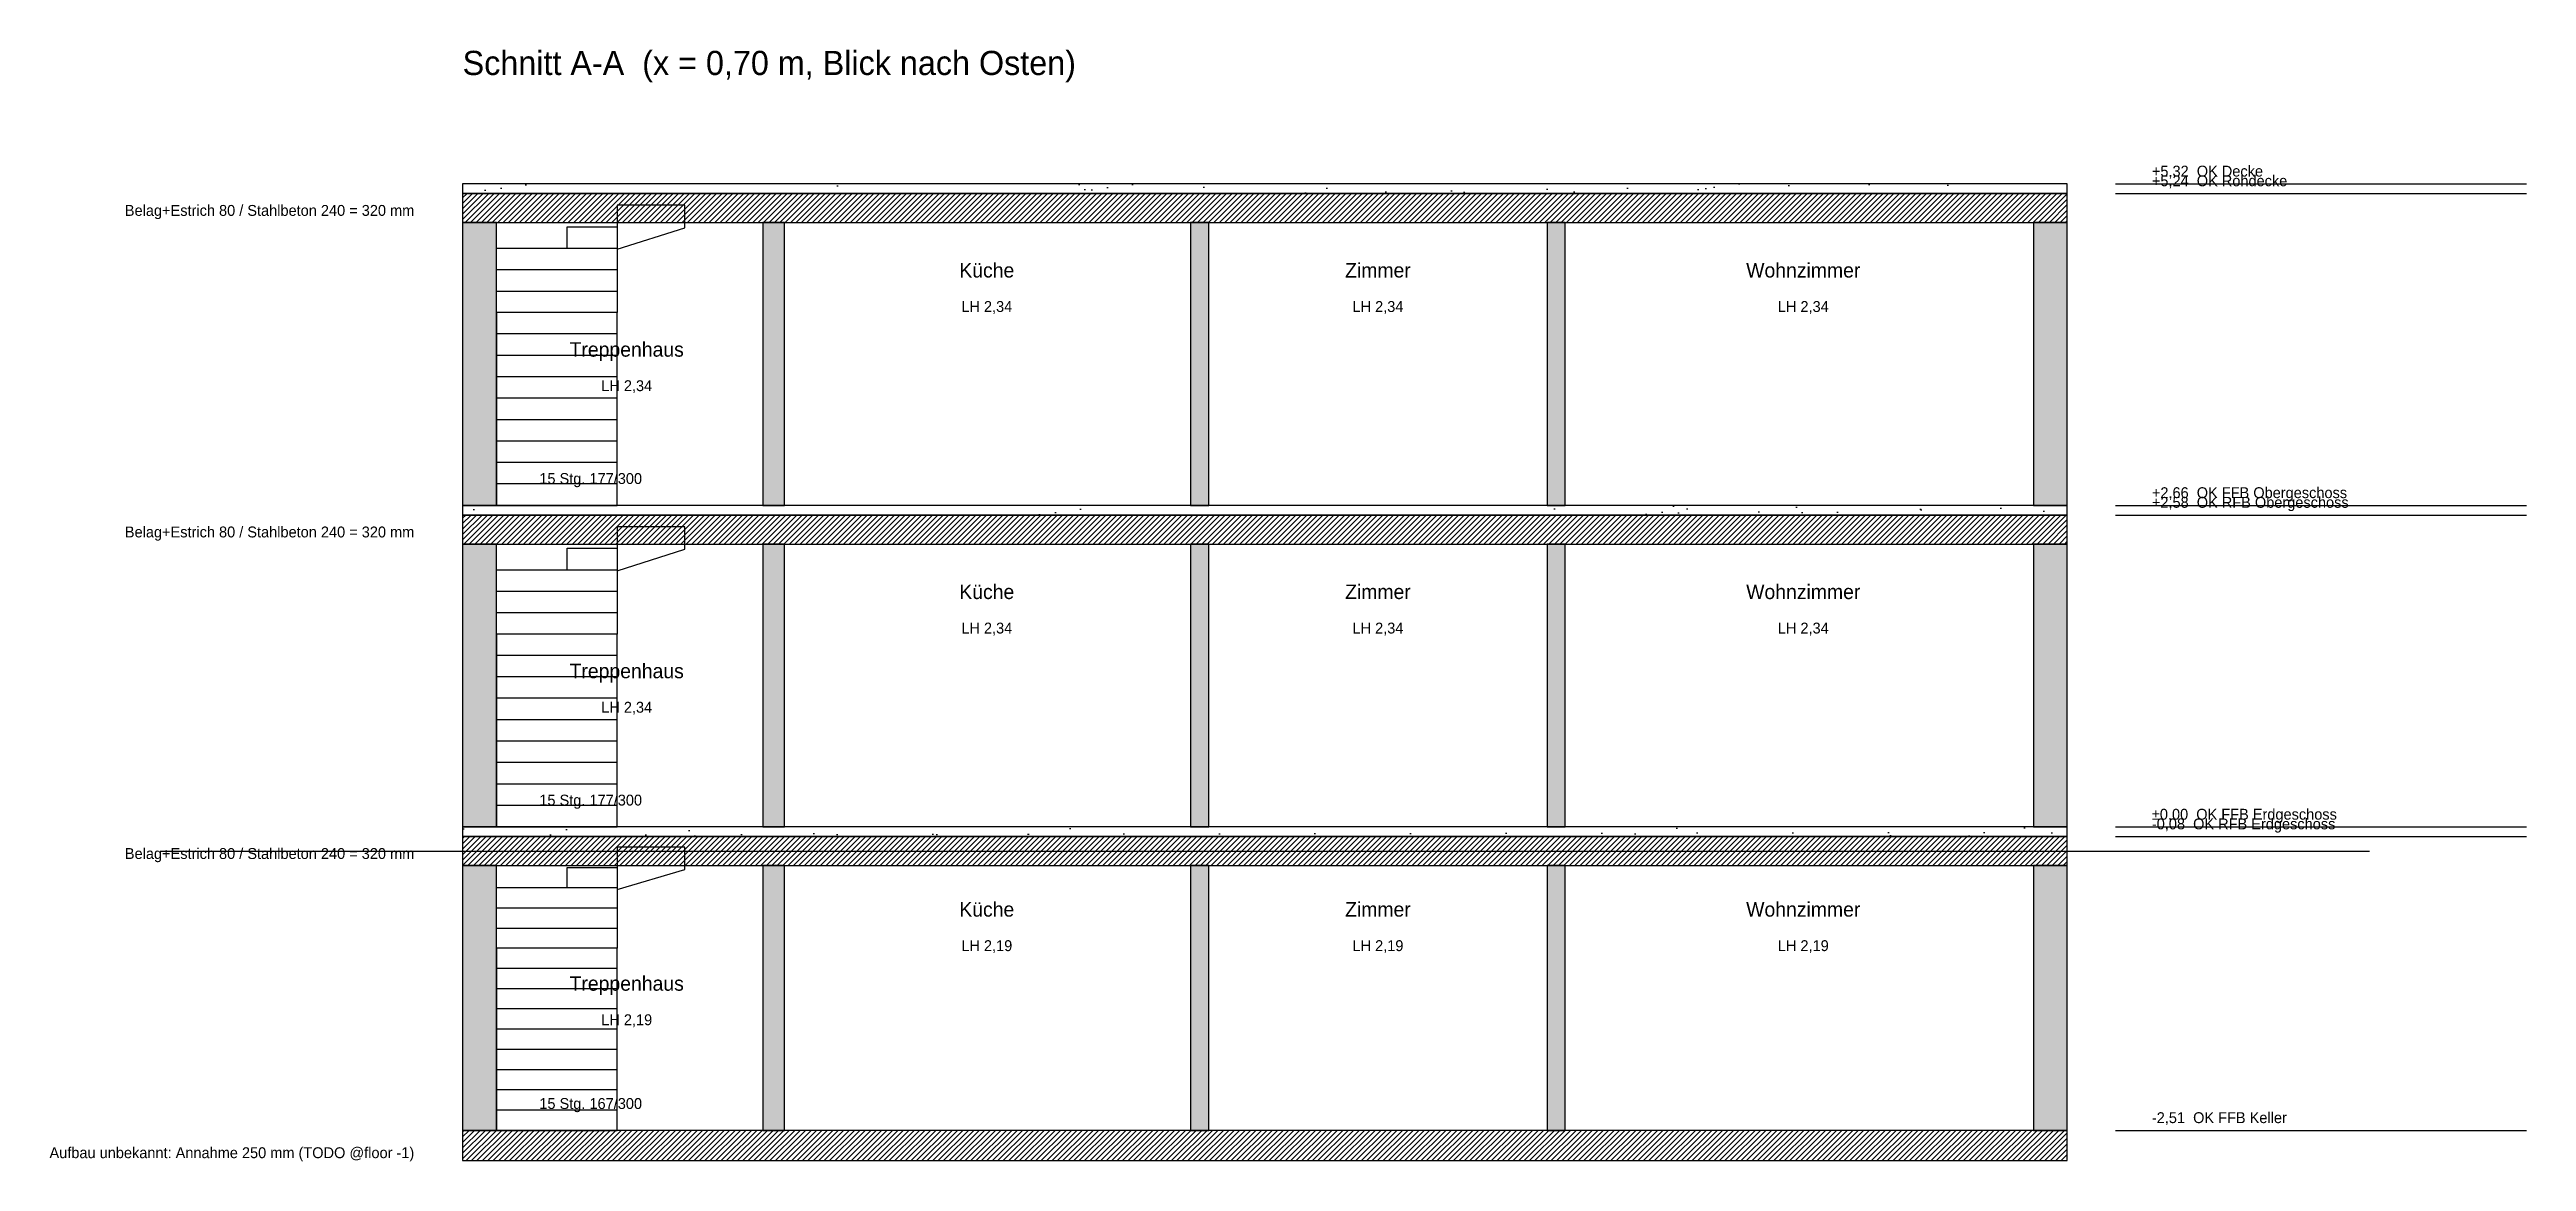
# Model space of a CAD drawing. Header units: millimetres. Extents: x -3558 to 16940, y -2767 to 6431.
import ezdxf
from ezdxf.enums import TextEntityAlignment as Align

# ---------------------------------------------------------------- set-up
doc = ezdxf.new("R2010")
doc.units = ezdxf.units.MM
for name, color, linetype in [('S_DECKE', 8, 'Continuous'), ('S_DECKE_ANNAHME', 1, 'Continuous'), ('S_GELAENDE', 3, 'Continuous'), ('S_TEXT', 7, 'Continuous'), ('S_TREPPE_ANSICHT', 8, 'Continuous'), ('S_WAND', 7, 'Continuous')]:
    doc.layers.add(name, color=color, linetype=linetype)

msp = doc.modelspace()

# ---------------------------------------------------------------- hatches: boundary and pattern name
at = {"layer": 'S_DECKE'}
h = msp.add_hatch(dxfattribs=at)
h.set_pattern_fill('AR-SAND', scale=10)
h.paths.add_polyline_path([(-140, 5240), (13140, 5240), (13140, 5320), (-140, 5320)])
h = msp.add_hatch(dxfattribs=at)
h.set_pattern_fill('ANSI31', scale=10)
h.paths.add_polyline_path([(-140, 5000), (13140, 5000), (13140, 5240), (-140, 5240)])
h = msp.add_hatch(dxfattribs=at)
h.set_pattern_fill('AR-SAND', scale=10)
h.paths.add_polyline_path([(-140, 2580), (13140, 2580), (13140, 2660), (-140, 2660)])
h = msp.add_hatch(dxfattribs=at)
h.set_pattern_fill('ANSI31', scale=10)
h.paths.add_polyline_path([(-140, 2340), (13140, 2340), (13140, 2580), (-140, 2580)])
h = msp.add_hatch(dxfattribs=at)
h.set_pattern_fill('AR-SAND', scale=10)
h.paths.add_polyline_path([(-140, -80), (13140, -80), (13140, 0), (-140, 0)])
h = msp.add_hatch(dxfattribs=at)
h.set_pattern_fill('ANSI31', scale=10)
h.paths.add_polyline_path([(-140, -320), (13140, -320), (13140, -80), (-140, -80)])
at = {"layer": 'S_DECKE_ANNAHME'}
h = msp.add_hatch(dxfattribs=at)
h.set_pattern_fill('ANSI31', scale=10)
h.paths.add_polyline_path([(-140, -2760), (13140, -2760), (13140, -2510), (-140, -2510)])
at = {"layer": 'S_WAND'}
h = msp.add_hatch(color=7, dxfattribs=at)
h.dxf.hatch_style = 1
h.paths.add_polyline_path([(-140, 2660), (140, 2660), (140, 5000), (-140, 5000)])
h = msp.add_hatch(color=7, dxfattribs=at)
h.dxf.hatch_style = 1
h.paths.add_polyline_path([(2345, 2660), (2525, 2660), (2525, 5000), (2345, 5000)])
h = msp.add_hatch(color=7, dxfattribs=at)
h.dxf.hatch_style = 1
h.paths.add_polyline_path([(5885, 2660), (6035, 2660), (6035, 5000), (5885, 5000)])
h = msp.add_hatch(color=7, dxfattribs=at)
h.dxf.hatch_style = 1
h.paths.add_polyline_path([(8835, 2660), (8985, 2660), (8985, 5000), (8835, 5000)])
h = msp.add_hatch(color=7, dxfattribs=at)
h.dxf.hatch_style = 1
h.paths.add_polyline_path([(12860, 2660), (13140, 2660), (13140, 5000), (12860, 5000)])
h = msp.add_hatch(color=7, dxfattribs=at)
h.dxf.hatch_style = 1
h.paths.add_polyline_path([(-140, 0), (140, 0), (140, 2340), (-140, 2340)])
h = msp.add_hatch(color=7, dxfattribs=at)
h.dxf.hatch_style = 1
h.paths.add_polyline_path([(2345, 0), (2525, 0), (2525, 2340), (2345, 2340)])
h = msp.add_hatch(color=7, dxfattribs=at)
h.dxf.hatch_style = 1
h.paths.add_polyline_path([(5885, 0), (6035, 0), (6035, 2340), (5885, 2340)])
h = msp.add_hatch(color=7, dxfattribs=at)
h.dxf.hatch_style = 1
h.paths.add_polyline_path([(8835, 0), (8985, 0), (8985, 2340), (8835, 2340)])
h = msp.add_hatch(color=7, dxfattribs=at)
h.dxf.hatch_style = 1
h.paths.add_polyline_path([(12860, 0), (13140, 0), (13140, 2340), (12860, 2340)])
h = msp.add_hatch(color=7, dxfattribs=at)
h.dxf.hatch_style = 1
h.paths.add_polyline_path([(-140, -2510), (140, -2510), (140, -320), (-140, -320)])
h = msp.add_hatch(color=7, dxfattribs=at)
h.dxf.hatch_style = 1
h.paths.add_polyline_path([(2345, -2510), (2525, -2510), (2525, -320), (2345, -320)])
h = msp.add_hatch(color=7, dxfattribs=at)
h.dxf.hatch_style = 1
h.paths.add_polyline_path([(5885, -2510), (6035, -2510), (6035, -320), (5885, -320)])
h = msp.add_hatch(color=7, dxfattribs=at)
h.dxf.hatch_style = 1
h.paths.add_polyline_path([(8835, -2510), (8985, -2510), (8985, -320), (8835, -320)])
h = msp.add_hatch(color=7, dxfattribs=at)
h.dxf.hatch_style = 1
h.paths.add_polyline_path([(12860, -2510), (13140, -2510), (13140, -320), (12860, -320)])

# ---------------------------------------------------------------- linework, layer by layer
at = {"layer": 'S_DECKE'}
for points in [[(-140, 5240), (13140, 5240), (13140, 5320), (-140, 5320)], [(-140, 5000), (13140, 5000), (13140, 5240), (-140, 5240)], [(-140, 2580), (13140, 2580), (13140, 2660), (-140, 2660)], [(-140, 2340), (13140, 2340), (13140, 2580), (-140, 2580)], [(-140, -80), (13140, -80), (13140, 0), (-140, 0)], [(-140, -320), (13140, -320), (13140, -80), (-140, -80)]]:
    msp.add_lwpolyline(points, close=True, dxfattribs=at)
at = {"layer": 'S_DECKE_ANNAHME'}
msp.add_lwpolyline([(-140, -2760), (13140, -2760), (13140, -2510), (-140, -2510)], close=True, dxfattribs=at)
at = {"layer": 'S_GELAENDE'}
msp.add_line((-2640, -200), (15640, -200), dxfattribs=at)
at = {"layer": 'S_TEXT'}
for p, q in [((13540, 5320), (16940, 5320)), ((13540, 5240), (16940, 5240)), ((13540, 2660), (16940, 2660)), ((13540, 2580), (16940, 2580)), ((13540, 0), (16940, 0)), ((13540, -80), (16940, -80)), ((13540, -2510), (16940, -2510))]:
    msp.add_line(p, q, dxfattribs=at)
at = {"layer": 'S_TREPPE_ANSICHT', "lineweight": 25}
for p, q in [((1700, 5143), (1140, 5143)), ((1140, 5143), (1140, 4965)), ((1700, 4957), (1700, 5143)), ((726, 4788), (726, 4965)), ((726, 4965), (1140, 4965)), ((1140, 4965), (1140, 4788)), ((1140, 4779), (1700, 4957)), ((140, 4611), (140, 4788)), ((140, 4788), (726, 4788)), ((726, 4788), (1140, 4788)), ((1140, 4788), (1140, 4779)), ((1140, 4779), (1140, 4756)), ((1140, 4756), (1140, 4733)), ((1140, 4733), (1140, 4710)), ((140, 4433), (140, 4611)), ((140, 4611), (988, 4611)), ((988, 4611), (1140, 4611)), ((1140, 4710), (1140, 4687)), ((1140, 4687), (1140, 4687)), ((1140, 4687), (1140, 4665)), ((1140, 4665), (1140, 4665)), ((1140, 4665), (1140, 4643)), ((1140, 4643), (1140, 4643)), ((1140, 4643), (1140, 4622)), ((1140, 4622), (1140, 4611)), ((1140, 4611), (1140, 4602)), ((1140, 4602), (1140, 4602)), ((1140, 4602), (1140, 4575)), ((1140, 4575), (1140, 4575)), ((1140, 4575), (1140, 4549)), ((1140, 4549), (1140, 4549)), ((1140, 4549), (1140, 4524)), ((1140, 4524), (1140, 4502)), ((140, 4425), (140, 4433)), ((140, 4433), (679, 4433)), ((140, 4408), (140, 4425)), ((140, 4425), (140, 4425)), ((140, 4389), (140, 4408)), ((140, 4369), (140, 4389)), ((140, 4348), (140, 4369)), ((140, 4325), (140, 4348)), ((140, 4301), (140, 4325)), ((679, 4433), (1140, 4433)), ((1140, 4502), (1140, 4502)), ((1140, 4502), (1140, 4480)), ((1140, 4480), (1140, 4480)), ((1140, 4480), (1140, 4460)), ((1140, 4460), (1140, 4460)), ((1140, 4460), (1140, 4442)), ((1140, 4442), (1140, 4433)), ((1140, 4433), (1140, 4425)), ((1140, 4425), (1140, 4408)), ((1140, 4408), (1140, 4389)), ((1140, 4389), (1140, 4369)), ((1140, 4369), (1140, 4348)), ((1140, 4348), (1140, 4325)), ((1140, 4325), (1140, 4301)), ((140, 4275), (140, 4301)), ((140, 4256), (140, 4275)), ((140, 4275), (140, 4275)), ((830, 4256), (140, 4256)), ((140, 4256), (140, 4247)), ((140, 4247), (140, 4247)), ((140, 4247), (140, 4227)), ((140, 4227), (140, 4206)), ((140, 4206), (140, 4206)), ((140, 4206), (140, 4185)), ((140, 4185), (140, 4185)), ((140, 4185), (140, 4162)), ((140, 4162), (140, 4140)), ((140, 4140), (140, 4117)), ((140, 4117), (140, 4093)), ((1140, 4256), (830, 4256)), ((1140, 4301), (1140, 4275)), ((1140, 4275), (1140, 4256)), ((1140, 4247), (1140, 4256)), ((1140, 4227), (1140, 4247)), ((1140, 4206), (1140, 4227)), ((1140, 4185), (1140, 4206)), ((1140, 4162), (1140, 4185)), ((1140, 4140), (1140, 4162)), ((1140, 4117), (1140, 4140)), ((1140, 4093), (1140, 4117)), ((140, 4093), (140, 4093)), ((140, 4093), (140, 4079)), ((775, 4079), (140, 4079)), ((140, 4079), (140, 3901)), ((1140, 3901), (140, 3901)), ((140, 3901), (140, 3724)), ((1140, 4079), (775, 4079)), ((1140, 4079), (1140, 4093)), ((1140, 4070), (1140, 4079)), ((1140, 3901), (1140, 4070)), ((1140, 3724), (1140, 3901)), ((1140, 3724), (140, 3724)), ((140, 3724), (140, 3547)), ((1140, 3547), (1140, 3724)), ((1140, 3547), (140, 3547)), ((140, 3547), (140, 3369)), ((1140, 3369), (1140, 3547)), ((1140, 3369), (140, 3369)), ((140, 3369), (140, 3192)), ((1140, 3192), (1140, 3369)), ((1140, 3192), (140, 3192)), ((140, 3192), (140, 3015)), ((1140, 3015), (1140, 3192)), ((1140, 3015), (140, 3015)), ((140, 3015), (140, 2837)), ((1140, 2837), (1140, 3015)), ((1140, 2837), (140, 2837)), ((140, 2837), (140, 2660)), ((1140, 2660), (1140, 2837)), ((140, 2660), (1140, 2660)), ((1700, 2483), (1140, 2483)), ((1140, 2483), (1140, 2305)), ((1700, 2297), (1700, 2483)), ((726, 2128), (726, 2305)), ((726, 2305), (1140, 2305)), ((1140, 2305), (1140, 2128)), ((1140, 2119), (1700, 2297)), ((140, 1951), (140, 2128)), ((140, 2128), (726, 2128)), ((726, 2128), (1140, 2128)), ((1140, 2128), (1140, 2119)), ((1140, 2119), (1140, 2096)), ((1140, 2096), (1140, 2073)), ((1140, 2073), (1140, 2050)), ((1140, 2050), (1140, 2050)), ((1140, 2050), (1140, 2027)), ((140, 1773), (140, 1951)), ((140, 1951), (988, 1951)), ((988, 1951), (1140, 1951)), ((1140, 2027), (1140, 2005)), ((1140, 2005), (1140, 1983)), ((1140, 1983), (1140, 1983)), ((1140, 1983), (1140, 1962)), ((1140, 1962), (1140, 1951)), ((1140, 1951), (1140, 1942)), ((1140, 1942), (1140, 1942)), ((1140, 1942), (1140, 1915)), ((1140, 1915), (1140, 1889)), ((1140, 1889), (1140, 1889)), ((1140, 1889), (1140, 1864)), ((1140, 1864), (1140, 1842)), ((140, 1765), (140, 1773)), ((140, 1773), (679, 1773)), ((140, 1748), (140, 1765)), ((140, 1729), (140, 1748)), ((140, 1709), (140, 1729)), ((140, 1688), (140, 1709)), ((140, 1709), (140, 1709)), ((140, 1665), (140, 1688)), ((140, 1641), (140, 1665)), ((140, 1615), (140, 1641)), ((140, 1641), (140, 1641)), ((679, 1773), (1140, 1773)), ((1140, 1842), (1140, 1820)), ((1140, 1820), (1140, 1820)), ((1140, 1820), (1140, 1800)), ((1140, 1800), (1140, 1782)), ((1140, 1782), (1140, 1782)), ((1140, 1782), (1140, 1773)), ((1140, 1773), (1140, 1765)), ((1140, 1765), (1140, 1765)), ((1140, 1765), (1140, 1748)), ((1140, 1748), (1140, 1729)), ((1140, 1729), (1140, 1709)), ((1140, 1709), (1140, 1688)), ((1140, 1688), (1140, 1665)), ((1140, 1665), (1140, 1641)), ((1140, 1641), (1140, 1641)), ((1140, 1641), (1140, 1615)), ((140, 1596), (140, 1615)), ((830, 1596), (140, 1596)), ((140, 1596), (140, 1587)), ((140, 1587), (140, 1567)), ((140, 1567), (140, 1567)), ((140, 1567), (140, 1546)), ((140, 1546), (140, 1525)), ((140, 1525), (140, 1502)), ((140, 1502), (140, 1480)), ((140, 1480), (140, 1457)), ((140, 1457), (140, 1433)), ((1140, 1596), (830, 1596)), ((1140, 1615), (1140, 1596)), ((1140, 1587), (1140, 1596)), ((1140, 1567), (1140, 1587)), ((1140, 1546), (1140, 1567)), ((1140, 1525), (1140, 1546)), ((1140, 1502), (1140, 1525)), ((1140, 1480), (1140, 1502)), ((1140, 1457), (1140, 1480)), ((1140, 1433), (1140, 1457)), ((140, 1433), (140, 1419)), ((775, 1419), (140, 1419)), ((140, 1419), (140, 1241)), ((1140, 1241), (140, 1241)), ((140, 1241), (140, 1064)), ((1140, 1419), (775, 1419)), ((1140, 1419), (1140, 1433)), ((1140, 1410), (1140, 1419)), ((1140, 1241), (1140, 1410)), ((1140, 1064), (1140, 1241)), ((1140, 1064), (140, 1064)), ((140, 1064), (140, 887)), ((1140, 887), (1140, 1064)), ((1140, 887), (140, 887)), ((140, 887), (140, 709)), ((1140, 709), (1140, 887)), ((1140, 709), (140, 709)), ((140, 709), (140, 532)), ((1140, 532), (1140, 709)), ((1140, 532), (140, 532)), ((140, 532), (140, 355)), ((1140, 355), (1140, 532)), ((1140, 355), (140, 355)), ((140, 355), (140, 177)), ((1140, 177), (1140, 355)), ((1140, 177), (140, 177)), ((140, 177), (140, 0)), ((140, 0), (1140, 0)), ((1140, 0), (1140, 177)), ((1700, -167), (1140, -167)), ((1140, -167), (1140, -335)), ((1700, -351), (1700, -167)), ((726, -502), (726, -335)), ((726, -335), (1140, -335)), ((1140, -335), (1140, -502)), ((1140, -518), (1700, -351)), ((140, -669), (140, -502)), ((140, -502), (726, -502)), ((726, -502), (1140, -502)), ((1140, -502), (1140, -518)), ((1140, -518), (1140, -540)), ((1140, -540), (1140, -562)), ((1140, -562), (1140, -584)), ((1140, -584), (1140, -584)), ((1140, -584), (1140, -605)), ((1140, -605), (1140, -626)), ((140, -837), (140, -669)), ((140, -669), (840, -669)), ((840, -669), (1140, -669)), ((1140, -626), (1140, -626)), ((1140, -626), (1140, -646)), ((1140, -646), (1140, -646)), ((1140, -646), (1140, -666)), ((1140, -666), (1140, -669)), ((1140, -669), (1140, -685)), ((1140, -685), (1140, -685)), ((1140, -685), (1140, -711)), ((1140, -711), (1140, -711)), ((1140, -711), (1140, -736)), ((1140, -736), (1140, -736)), ((1140, -736), (1140, -759)), ((1140, -759), (1140, -780)), ((1140, -780), (1140, -780)), ((1140, -780), (1140, -800)), ((1140, -800), (1140, -819)), ((1140, -819), (1140, -836)), ((140, -853), (140, -837)), ((140, -837), (231, -837)), ((140, -869), (140, -853)), ((140, -886), (140, -869)), ((140, -905), (140, -886)), ((140, -925), (140, -905)), ((140, -946), (140, -925)), ((140, -969), (140, -946)), ((140, -994), (140, -969)), ((140, -969), (140, -969)), ((140, -1004), (140, -994)), ((140, -994), (140, -994)), ((528, -1004), (140, -1004)), ((140, -1004), (140, -1020)), ((140, -1020), (140, -1039)), ((231, -837), (1140, -837)), ((1140, -1004), (528, -1004)), ((1140, -836), (1140, -837)), ((1140, -837), (1140, -853)), ((1140, -853), (1140, -853)), ((1140, -853), (1140, -869)), ((1140, -869), (1140, -886)), ((1140, -886), (1140, -905)), ((1140, -905), (1140, -925)), ((1140, -925), (1140, -946)), ((1140, -946), (1140, -969)), ((1140, -969), (1140, -969)), ((1140, -969), (1140, -994)), ((1140, -994), (1140, -1004)), ((1140, -1020), (1140, -1004)), ((1140, -1039), (1140, -1020)), ((140, -1039), (140, -1059)), ((140, -1059), (140, -1079)), ((140, -1079), (140, -1079)), ((140, -1079), (140, -1100)), ((140, -1100), (140, -1122)), ((140, -1122), (140, -1122)), ((140, -1122), (140, -1143)), ((140, -1143), (140, -1165)), ((140, -1165), (140, -1171)), ((420, -1171), (140, -1171)), ((140, -1171), (140, -1339)), ((1140, -1171), (420, -1171)), ((1140, -1059), (1140, -1039)), ((1140, -1079), (1140, -1059)), ((1140, -1100), (1140, -1079)), ((1140, -1122), (1140, -1100)), ((1140, -1143), (1140, -1122)), ((1140, -1165), (1140, -1143)), ((1140, -1171), (1140, -1165)), ((1140, -1187), (1140, -1171)), ((1140, -1339), (1140, -1187)), ((1140, -1339), (140, -1339)), ((140, -1339), (140, -1506)), ((1140, -1506), (1140, -1339)), ((1140, -1506), (140, -1506)), ((140, -1506), (140, -1673)), ((1140, -1673), (1140, -1506)), ((1140, -1673), (140, -1673)), ((140, -1673), (140, -1841)), ((1140, -1841), (140, -1841)), ((140, -1841), (140, -2008)), ((1140, -1841), (1140, -1673)), ((1140, -2008), (1140, -1841)), ((1140, -2008), (140, -2008)), ((140, -2008), (140, -2175)), ((1140, -2175), (1140, -2008)), ((1140, -2175), (140, -2175)), ((140, -2175), (140, -2343)), ((1140, -2343), (1140, -2175)), ((1140, -2343), (140, -2343)), ((140, -2343), (140, -2510)), ((1140, -2510), (1140, -2343)), ((140, -2510), (1140, -2510))]:
    msp.add_line(p, q, dxfattribs=at)
at = {"layer": 'S_WAND'}
for points in [[(-140, 2660), (140, 2660), (140, 5000), (-140, 5000)], [(2345, 2660), (2525, 2660), (2525, 5000), (2345, 5000)], [(5885, 2660), (6035, 2660), (6035, 5000), (5885, 5000)], [(8835, 2660), (8985, 2660), (8985, 5000), (8835, 5000)], [(12860, 2660), (13140, 2660), (13140, 5000), (12860, 5000)], [(-140, 0), (140, 0), (140, 2340), (-140, 2340)], [(2345, 0), (2525, 0), (2525, 2340), (2345, 2340)], [(5885, 0), (6035, 0), (6035, 2340), (5885, 2340)], [(8835, 0), (8985, 0), (8985, 2340), (8835, 2340)], [(12860, 0), (13140, 0), (13140, 2340), (12860, 2340)], [(-140, -2510), (140, -2510), (140, -320), (-140, -320)], [(2345, -2510), (2525, -2510), (2525, -320), (2345, -320)], [(5885, -2510), (6035, -2510), (6035, -320), (5885, -320)], [(8835, -2510), (8985, -2510), (8985, -320), (8835, -320)], [(12860, -2510), (13140, -2510), (13140, -320), (12860, -320)]]:
    msp.add_lwpolyline(points, close=True, dxfattribs=at)

# ---------------------------------------------------------------- texts
at = {"layer": 'S_TEXT'}
for s, height, p in [('Schnitt A-A  (x = 0,70 m, Blick nach Osten)', 200, (-140, 6220)), ('+5,32  OK Decke', 90, (13840, 5380)), ('+5,24  OK Rohdecke', 90, (13840, 5300)), ('+2,66  OK FFB Obergeschoss', 90, (13840, 2720)), ('+2,58  OK RFB Obergeschoss', 90, (13840, 2640)), ('±0,00  OK FFB Erdgeschoss', 90, (13840, 60)), ('-0,08  OK RFB Erdgeschoss', 90, (13840, -20)), ('-2,51  OK FFB Keller', 90, (13840, -2450))]:
    msp.add_text(s, height=height, dxfattribs=at).set_placement(p)
for s, p in [('Belag+Estrich 80 / Stahlbeton 240 = 320 mm', (-540, 5100)), ('Belag+Estrich 80 / Stahlbeton 240 = 320 mm', (-540, 2440)), ('Belag+Estrich 80 / Stahlbeton 240 = 320 mm', (-540, -220)), ('Aufbau unbekannt: Annahme 250 mm (TODO @floor -1)', (-540, -2695))]:
    msp.add_text(s, height=90, dxfattribs=at).set_placement(p, align=Align.MIDDLE_RIGHT)
for s, height, p in [('Küche', 120, (4198, 4605)), ('Zimmer', 120, (7435, 4605)), ('Wohnzimmer', 120, (10955, 4605)), ('LH 2,34', 90, (4198, 4305)), ('LH 2,34', 90, (7435, 4305)), ('LH 2,34', 90, (10955, 4305)), ('Treppenhaus', 120, (1218, 3950)), ('LH 2,34', 90, (1218, 3650)), ('Küche', 120, (4198, 1945)), ('Zimmer', 120, (7435, 1945)), ('Wohnzimmer', 120, (10955, 1945)), ('LH 2,34', 90, (4198, 1645)), ('LH 2,34', 90, (7435, 1645)), ('LH 2,34', 90, (10955, 1645)), ('Treppenhaus', 120, (1218, 1290)), ('LH 2,34', 90, (1218, 990)), ('Küche', 120, (4198, -682)), ('Zimmer', 120, (7435, -682)), ('Wohnzimmer', 120, (10955, -682)), ('LH 2,19', 90, (4198, -982)), ('LH 2,19', 90, (7435, -982)), ('LH 2,19', 90, (10955, -982)), ('Treppenhaus', 120, (1218, -1295)), ('LH 2,19', 90, (1218, -1595))]:
    msp.add_text(s, height=height, dxfattribs=at).set_placement(p, align=Align.MIDDLE_CENTER)
for s, p in [('15 Stg. 177/300', (920, 2810)), ('15 Stg. 177/300', (920, 150)), ('15 Stg. 167/300', (920, -2360))]:
    msp.add_text(s, height=90, dxfattribs=at).set_placement(p, align=Align.BOTTOM_CENTER)

doc.saveas('drawing.dxf')
